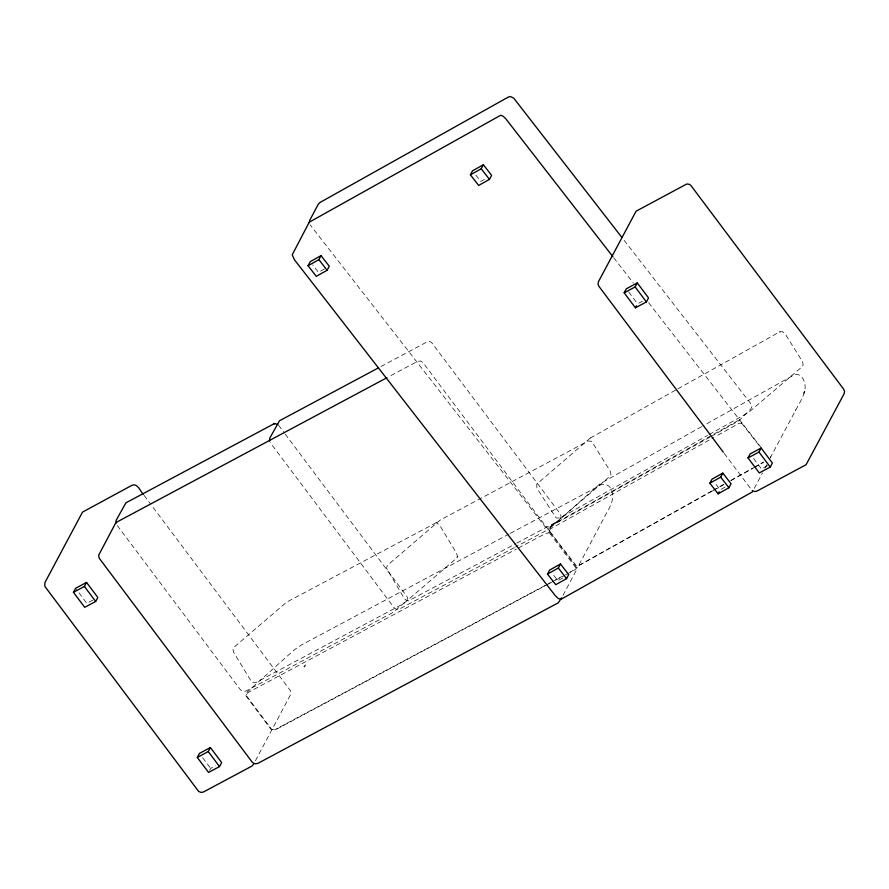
<?xml version="1.0" encoding="UTF-8"?>
<svg xmlns="http://www.w3.org/2000/svg" width="889" height="889" viewBox="0 0 889 889"><rect width="100%" height="100%" fill="white"/><g stroke="black" fill="none" stroke-linecap="round" stroke-linejoin="round"><path stroke-width="0.67" stroke-dasharray="4.45 3.33" d="M549.546 530.822L549.58 530.2L549.947 531.811M548.324 584.04L275.812 729.591L271.823 729.547L246.564 695.876L246.486 694.131L248.731 692.131L516.376 549.091M436.255 522.699L286.691 602.097L233.685 647.536L232.918 649.292L233.618 652.304L251.431 681.63L253.121 682.785L255.721 682.641L403.606 603.609L456.602 558.17L457.368 556.414L456.668 553.403L439.499 524.943L436.166 522.699M457.113 557.381L457.368 556.414M516.887 543.068L557.214 521.51L610.221 476.071L610.976 474.315L610.276 471.303L591.674 441.288L588.174 440.966L440.299 519.998L387.293 565.437L386.537 568.204L404.395 598.664L406.729 600.686L408.584 600.853L515.664 543.712M549.58 530.188L550.858 528.677L713.834 437.444M246.297 694.831L246.52 694.165M770.03 458.179L795.877 409.807C800.645 400.483 809.079 389.693 803.056 378.903C801.1 374.78 795.855 372.669 792.155 375.969L702.821 425.975M209.626 770.43L210.693 768.418L215.571 765.807M255.421 760.751L290.57 694.642L290.614 690.92L151.552 505.341M562.981 595.386L576.239 570.46L576.705 568.349L576.061 566.66L422.942 362.523L420.53 361.001L417.474 361.39L388.171 377.047M754.294 488.361L762.495 472.926M765.018 468.181L766.918 464.625M770.519 457.491L770.907 456.757M795.477 410.54L795.877 409.807M741.17 422.997L741.804 423.153L739.181 423.253L715.034 436.766M738.237 420.464L548.024 527.333M548.691 532.622L549.469 532.755L545.713 533.411L517.598 548.435M590.329 437.988L536.734 484.161L536.923 488.217L556.147 517.976L560.203 517.931L707.477 435.488M590.229 438.077L676.707 389.504M324.452 268.945L318.44 272.312L312.672 264.878M484.394 179.4L480.793 181.423L475.026 174M677.907 388.826L779.32 332.064L782.376 331.619L784.931 333.508L802.6 361.779L803.145 364.857L802.178 366.679L748.527 412.507L708.689 434.81M701.61 426.653L599.864 483.883L551.013 527.321L549.613 529.277L549.458 531.122L576.105 565.482L578.606 565.704L712.622 490.872M710 437.099L549.435 526.977L545.301 526.977L310.117 224.806M711.2 436.421L738.981 420.697L750.838 408.851L751.894 406.773L751.605 404.662L623.489 239.497M711.722 491.072L578.928 565.415L577.25 565.826L575.828 565.126M712.934 490.395L723.79 484.316M731.036 480.26L752.772 468.103M753.972 467.425L763.629 462.013M713.834 490.195L723.49 484.794M730.736 480.738L753.672 467.892M754.872 467.225L763.329 462.491M562.693 577.983L557.881 580.673L552.113 573.249M725.046 487.094L720.234 489.795L714.467 482.36M380.97 366.535L427.409 341.709L429.287 341.332L431.521 342.398L560.259 513.886L561.126 516.242L560.314 518.565L547.313 529.988L515.542 546.968M638.791 303.138L642.447 301.182M92.945 600.042L86.844 603.298L76.387 589.363M509.064 534.022L301.304 645.058L294.503 649.626L247.353 691.92L245.775 694.265L245.997 695.987L271.089 729.436L274.59 729.969M510.286 533.367L598.286 486.339C603.02 482.216 610.299 484.572 611.654 490.806C615.566 501.452 607.198 510.664 603.042 519.687L578.072 566.637L575.083 569.649L570.327 572.283M514.32 547.624L399.439 609.021L396.15 609.265L393.994 607.598L270.278 442.655M767.507 465.647L761.417 468.903L753.372 458.179M544.99 585.54L274.457 729.913M546.213 584.884L551.102 582.273M552.325 581.628L562.104 576.394M569.438 572.483L574.672 569.46L575.561 567.415L549.346 532.867M549.546 583.384L554.436 580.773M555.658 580.128L564.215 575.55M565.437 574.894L569.104 572.938M779.32 332.064L780.209 331.664M741.726 423.253L760.039 446.589M613.754 257.821L633.312 283.002M648.614 302.704L760.817 447.211M628.723 291.992L637.569 303.782M724.168 453.334L751.561 489.85M278.59 425.242L284.413 433.01M285.247 434.121L407.129 596.752L407.484 598.797L406.706 600.664L393.705 612.077L245.831 691.109L242.53 691.364L240.386 689.697L116.67 524.754M144.085 495.384L150.719 504.23M202.648 757.695L210.693 768.418M305.683 664.839L304.583 666.983L303.905 666.594L305.071 664.372L305.683 664.839M804.889 391.204L803.778 393.338L804.545 390.582L804.889 391.204"/><path stroke-width="1.33" d="M309.283 222.728L309.705 220.372L318.262 204.27L319.918 202.525L508.252 97.101L510.442 96.523L513.709 98.123L621.778 237.307M73.443 592.318L75.587 588.285L86.555 582.428L97.823 597.43L95.679 601.464L84.711 607.32L73.443 592.318L84.422 586.451L86.555 582.428M308.061 265.722L310.194 261.699L321.018 255.632L329.263 266.244L327.119 270.278L316.295 276.335L308.061 265.722L318.884 259.666L321.018 255.632M470.414 174.833L472.548 170.81L483.372 164.754L491.617 175.366L489.472 179.389L478.649 185.445L470.414 174.833L481.238 168.777L483.372 164.754M197.291 757.428L199.436 753.405L210.404 747.538L221.661 762.551L219.527 766.574L208.548 772.441L197.291 757.428L208.259 751.561L210.404 747.538M624.167 292.803L626.312 288.781L637.28 282.913L648.537 297.926L646.403 301.949L635.424 307.816L624.167 292.803L635.146 286.936L637.28 282.913M635.424 307.816L636.502 305.805M547.502 574.083L549.646 570.06L560.47 564.004L568.704 574.616L566.571 578.639L555.747 584.695L547.502 574.083L558.325 568.027L560.47 564.004M561.726 597.764L558.159 602.886L257.766 763.429L254.799 763.818L252.298 762.284L99.179 558.148L98.657 555.203L115.414 523.488L117.081 521.932L386.948 377.703M709.855 483.205L712 479.182L722.824 473.115L731.058 483.727L728.924 487.761L718.101 493.817L709.855 483.205L720.679 477.149L722.824 473.115M718.101 493.817L719.168 491.806M748.016 457.913L750.16 453.89L761.128 448.023L772.385 463.036L770.241 467.058L759.273 472.926L748.016 457.913L758.984 452.057L761.128 448.023M253.465 764.418L251.798 766.151L203.514 791.955L201.292 792.477L198.658 791.443L44.839 586.362L44.883 582.639L82.521 512.108L131.928 485.327C137.673 482.749 140.24 491.384 143.251 494.273M752.405 491.917L561.159 599.219L558.303 598.53L555.403 595.819L294.426 259.721L292.225 254.799L309.228 222.206L500.707 115.248L502.896 116.07L505.797 118.782L612.91 256.721M274.29 423.642L125.916 502.841L116.048 520.465L115.914 523.199M378.525 367.835L279.524 420.741L269.656 438.366L269.534 441.111M274.512 423.575L277.901 424.486M273.79 423.809L274.934 423.431M752.216 490.55L754.85 491.584L757.072 491.05L806.09 464.703L844.117 393.749L844.55 391.36L843.705 389.226L690.997 185.623L689.531 184.39L686.797 183.979L636.08 211.204L598.43 281.735L597.997 284.113L598.853 286.258L723.335 452.234M481.238 168.777L489.472 179.389M720.679 477.149L728.924 487.761M318.884 259.666L327.119 270.278M558.325 568.027L566.571 578.639M635.146 286.936L646.403 301.949M758.984 452.057L770.241 467.058M84.422 586.451L95.679 601.464M208.259 751.561L219.527 766.574"/></g></svg>
